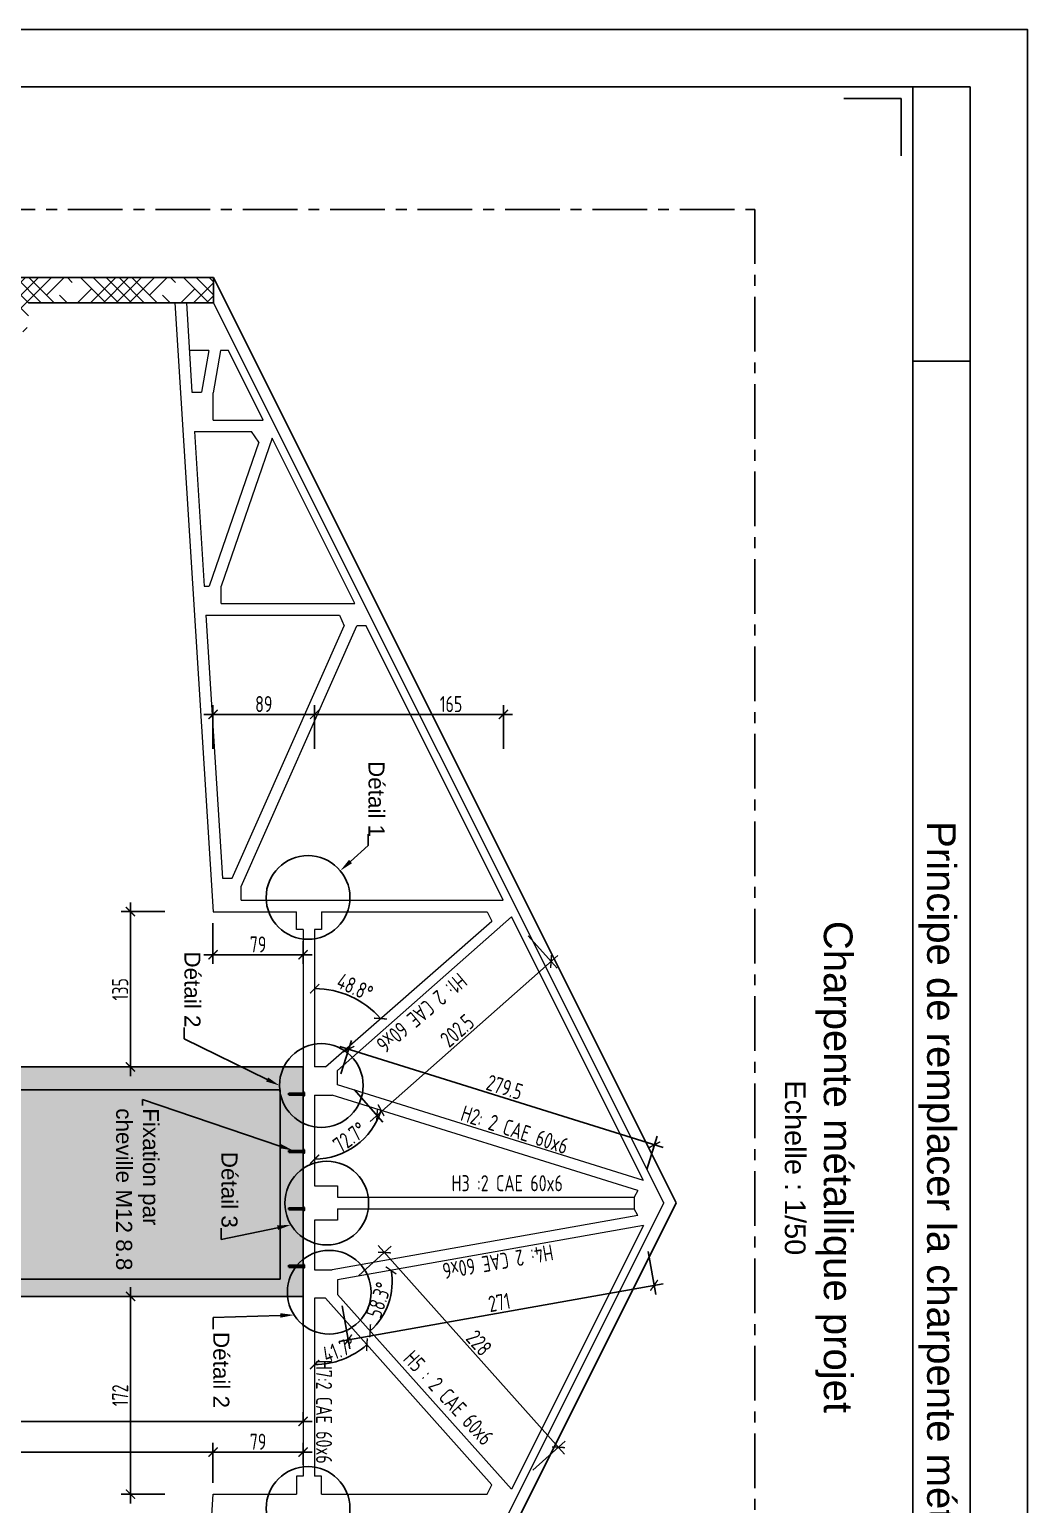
# Model space of a CAD drawing. Header units: millimetres. Extents: x -14819 to 43195, y -10328 to 20814.
# Drawn here: x 18174 to 19044, y 9725 to 11010 of the extents above; entities that cross this region are included whole.
import ezdxf
from ezdxf import colors
from ezdxf.entities.mleader import LeaderData, LeaderLine
from ezdxf.enums import TextEntityAlignment as Align
from ezdxf.math import Vec2, Vec3

# ---------------------------------------------------------------- set-up
doc = ezdxf.new("R2010")
doc.units = ezdxf.units.MM
doc.header["$PDMODE"] = 3
doc.linetypes.add('AXES', pattern=[50.8, 31.75, -6.35, 6.35, -6.35])
doc.linetypes.add('CONTINU', pattern=[0])
doc.layers.add('-SOCNA- 0', color=255, linetype='Continuous')
doc.layers.add('-SOCNA- Text', color=255, linetype='Continuous')
for name, color, linetype, lineweight in [('-SOCNA- Fer- Coffrage', 173, 'Continuous', 25), ('bolt', 6, 'Continuous', 30), ('Mur_coupe', 7, 'Continuous', 25)]:
    doc.layers.add(name, color=color, linetype=linetype, lineweight=lineweight)
doc.layers.add('-SOCNA- Visible', color=66, linetype='Continuous', plot=False)
doc.layers.add('_Charpente métallique', color=7, linetype='Continuous', lineweight=0, true_color=0x539df9)
doc.styles.add('-ST-Arial', font='arial.ttf')
doc.styles.add('-ST-Isocp', font='isocp.shx', dxfattribs={"width": 0.8})
doc.styles.add('SOCNA- Arial', font='arial.ttf')
doc.dimstyles.new('-ST-50s', dxfattribs={"dimtxt": 14, "dimasz": 8, "dimexe": 8, "dimexo": 10, "dimgap": 2, "dimtad": 1, "dimdec": 1, "dimrnd": 0.5, "dimdsep": 46, "dimtxsty": '-ST-Isocp', "dimblk": 'ARCHTICK', "dimcen": 3, "dimdle": 8, "dimclrd": 30, "dimclre": 30, "dimclrt": 6, "dimadec": 1, "dimazin": 0, "dimtfac": 1, "dimtdec": 1, "dimtofl": 0, "dimtmove": 0, "dimatfit": 3, "dimfxl": 30, "dimfxlon": 1, "dimtolj": 1, "dimtzin": 0, "dimlwd": -1, "dimlwe": -1, "dimarcsym": 0})

# ---------------------------------------------------------------- blocks, each defined once
blk = doc.blocks.new('_ArchTick')
at = {"color": 0, "linetype": 'ByBlock', "const_width": 0.15}
blk.add_lwpolyline([(-0.5, -0.5), (0.5, 0.5)], dxfattribs=at)
blk = doc.blocks.new('*D568')
at = {"layer": '-SOCNA- Fer- Coffrage', "color": 30, "ltscale": 1.5, "transparency": 16777216}
for p, q in [((17850.2, 9800.6), (17850.2, 9762.6)), ((18341.7, 9770.6), (17842.2, 9770.6)), ((18333.7, 9743.9), (18333.7, 9778.6))]:
    blk.add_line(p, q, dxfattribs=at)
at = {"layer": 'Defpoints', "color": 0, "ltscale": 1.5, "transparency": 16777216}
for p in [(17850.2, 9827.3), (17850.2, 9770.6), (18333.7, 9733.9)]:
    blk.add_point(p, dxfattribs=at)
at = {"layer": '-SOCNA- Fer- Coffrage', "color": 30, "ltscale": 1.5, "transparency": 16777216, "xscale": 8, "yscale": 8, "zscale": 8, "rotation": 180}
blk.add_blockref('_ArchTick', (17850.2, 9770.6), dxfattribs=at)
at = {"layer": '-SOCNA- Fer- Coffrage', "color": 30, "ltscale": 1.5, "transparency": 16777216, "xscale": 8, "yscale": 8, "zscale": 8}
blk.add_blockref('_ArchTick', (18333.7, 9770.6), dxfattribs=at)
at = {"layer": '-SOCNA- Fer- Coffrage', "color": 6, "ltscale": 1.5, "transparency": 16777216, "insert": (18155.5, 9779.6), "char_height": 14, "attachment_point": 5, "style": '-ST-Isocp'}
blk.add_mtext('\\A1;484', dxfattribs=at)
blk = doc.blocks.new('*D569')
at = {"layer": '-SOCNA- Fer- Coffrage', "color": 30, "ltscale": 1.5, "transparency": 16777216}
for p, q in [((18477.7, 9950.5), (18640.1, 9768.9)), ((18460.7, 9924.5), (18489, 9949.9)), ((18612.4, 9754.8), (18640.8, 9780.2))]:
    blk.add_line(p, q, dxfattribs=at)
at = {"layer": 'Defpoints', "color": 0, "ltscale": 1.5, "transparency": 16777216}
for p in [(18442.3, 9908), (18634.8, 9774.8), (18594, 9738.3)]:
    blk.add_point(p, dxfattribs=at)
at = {"layer": '-SOCNA- Fer- Coffrage', "color": 30, "ltscale": 1.5, "transparency": 16777216, "xscale": 8, "yscale": 8, "zscale": 8}
for p, rotation in [((18483.1, 9944.5), 131.803800525838), ((18634.8, 9774.8), 311.803800525838)]:
    blk.add_blockref('_ArchTick', p, dxfattribs=dict(at, rotation=rotation))
at = {"layer": '-SOCNA- Fer- Coffrage', "color": 6, "ltscale": 1.5, "transparency": 16777216, "insert": (18565.6, 9865.7), "char_height": 14, "attachment_point": 5, "rotation": 311.8038, "style": '-ST-Isocp'}
blk.add_mtext('\\A1;228', dxfattribs=at)
blk = doc.blocks.new('*D570')
at = {"layer": '-SOCNA- Fer- Coffrage', "color": 30, "ltscale": 1.5, "transparency": 16777216}
for p, q in [((18608.5, 10220.6), (18633.7, 10192.2)), ((18470.7, 10058.8), (18634.4, 10203.5)), ((18456.8, 10086.5), (18481.9, 10058.1))]:
    blk.add_line(p, q, dxfattribs=at)
at = {"layer": 'Defpoints', "color": 0, "ltscale": 1.5, "transparency": 16777216}
for p in [(18594, 10237.1), (18628.4, 10198.2), (18442.3, 10103)]:
    blk.add_point(p, dxfattribs=at)
at = {"layer": '-SOCNA- Fer- Coffrage', "color": 30, "ltscale": 1.5, "transparency": 16777216, "xscale": 8, "yscale": 8, "zscale": 8}
for p, rotation in [((18628.4, 10198.2), 41.46449700668769), ((18476.7, 10064.1), 221.4644970066877)]:
    blk.add_blockref('_ArchTick', p, dxfattribs=dict(at, rotation=rotation))
at = {"layer": '-SOCNA- Fer- Coffrage', "color": 6, "ltscale": 1.5, "transparency": 16777216, "insert": (18546.6, 10137.9), "char_height": 14, "attachment_point": 5, "rotation": 41.4645, "style": '-ST-Isocp'}
blk.add_mtext('\\A1;202.5', dxfattribs=at)
blk = doc.blocks.new('*D571')
at = {"layer": '-SOCNA- Fer- Coffrage', "color": 30, "ltscale": 1.5, "transparency": 16777216}
for p, q in [((18712.9, 9945.4), (18719.6, 9908)), ((18443.7, 9867), (18726.1, 9917.3)), ((18446.3, 9898), (18452.9, 9860.5))]:
    blk.add_line(p, q, dxfattribs=at)
at = {"layer": 'Defpoints', "color": 0, "ltscale": 1.5, "transparency": 16777216}
for p in [(18708.9, 9968), (18442.3, 9920.6), (18718.2, 9915.9)]:
    blk.add_point(p, dxfattribs=at)
at = {"layer": '-SOCNA- Fer- Coffrage', "color": 30, "ltscale": 1.5, "transparency": 16777216, "xscale": 8, "yscale": 8, "zscale": 8}
for p, rotation in [((18718.2, 9915.9), 10.0892284776999), ((18451.5, 9868.4), 190.0892284776999)]:
    blk.add_blockref('_ArchTick', p, dxfattribs=dict(at, rotation=rotation))
at = {"layer": '-SOCNA- Fer- Coffrage', "color": 6, "ltscale": 1.5, "transparency": 16777216, "insert": (18583.3, 9901), "char_height": 14, "attachment_point": 5, "rotation": 10.0892, "style": '-ST-Isocp'}
blk.add_mtext('\\A1;271', dxfattribs=at)
blk = doc.blocks.new('*D572')
at = {"layer": '-SOCNA- Fer- Coffrage', "color": 30, "ltscale": 1.5, "transparency": 16777216}
for p, q in [((18726.2, 10036), (18444.3, 10124)), ((18445.2, 10100.2), (18454.3, 10129.3)), ((18711.9, 10016.9), (18721, 10046))]:
    blk.add_line(p, q, dxfattribs=at)
at = {"layer": 'Defpoints', "color": 0, "ltscale": 1.5, "transparency": 16777216}
for p in [(18451.9, 10121.7), (18442.3, 10090.6), (18708.9, 10007.4)]:
    blk.add_point(p, dxfattribs=at)
at = {"layer": '-SOCNA- Fer- Coffrage', "color": 30, "ltscale": 1.5, "transparency": 16777216, "xscale": 8, "yscale": 8, "zscale": 8}
for p, rotation in [((18451.9, 10121.7), 162.6605820921453), ((18718.6, 10038.4), 342.6605820921453)]:
    blk.add_blockref('_ArchTick', p, dxfattribs=dict(at, rotation=rotation))
at = {"layer": '-SOCNA- Fer- Coffrage', "color": 6, "ltscale": 1.5, "transparency": 16777216, "insert": (18587.9, 10088.6), "char_height": 14, "attachment_point": 5, "rotation": 342.6606, "style": '-ST-Isocp'}
blk.add_mtext('\\A1;279.5', dxfattribs=at)
blk = doc.blocks.new('*D573')
at = {"layer": '-SOCNA- Fer- Coffrage', "color": 30, "ltscale": 1.5, "transparency": 16777216}
for p, q in [((18422.3, 9668.2), (18422.3, 9630.2)), ((18700.9, 9668.2), (18700.9, 9630.2)), ((18708.9, 9638.2), (18414.3, 9638.2))]:
    blk.add_line(p, q, dxfattribs=at)
at = {"layer": 'Defpoints', "color": 0, "ltscale": 1.5, "transparency": 16777216}
for p in [(18700.9, 9982.7), (18422.3, 9972.7), (18422.3, 9638.2)]:
    blk.add_point(p, dxfattribs=at)
at = {"layer": '-SOCNA- Fer- Coffrage', "color": 30, "ltscale": 1.5, "transparency": 16777216, "xscale": 8, "yscale": 8, "zscale": 8, "rotation": 180}
blk.add_blockref('_ArchTick', (18422.3, 9638.2), dxfattribs=at)
at = {"layer": '-SOCNA- Fer- Coffrage', "color": 30, "ltscale": 1.5, "transparency": 16777216, "xscale": 8, "yscale": 8, "zscale": 8}
blk.add_blockref('_ArchTick', (18700.9, 9638.2), dxfattribs=at)
at = {"layer": '-SOCNA- Fer- Coffrage', "color": 6, "ltscale": 1.5, "transparency": 16777216, "insert": (18607.7, 9647.2), "char_height": 14, "attachment_point": 5, "style": '-ST-Isocp'}
blk.add_mtext('\\A1;279', dxfattribs=at)
blk = doc.blocks.new('*D574')
at = {"layer": '-SOCNA- Fer- Coffrage', "color": 30, "ltscale": 1.5, "transparency": 16777216}
for p, q in [((18594.8, 10413.5), (18414.3, 10413.5)), ((18422.3, 10383.5), (18422.3, 10421.5)), ((18586.8, 10383.5), (18586.8, 10421.5))]:
    blk.add_line(p, q, dxfattribs=at)
at = {"layer": 'Defpoints', "color": 0, "ltscale": 1.5, "transparency": 16777216}
for p in [(18422.3, 10413.5), (18586.8, 10251.6), (18422.3, 10226)]:
    blk.add_point(p, dxfattribs=at)
at = {"layer": '-SOCNA- Fer- Coffrage', "color": 30, "ltscale": 1.5, "transparency": 16777216, "xscale": 8, "yscale": 8, "zscale": 8, "rotation": 180}
blk.add_blockref('_ArchTick', (18422.3, 10413.5), dxfattribs=at)
at = {"layer": '-SOCNA- Fer- Coffrage', "color": 30, "ltscale": 1.5, "transparency": 16777216, "xscale": 8, "yscale": 8, "zscale": 8}
blk.add_blockref('_ArchTick', (18586.8, 10413.5), dxfattribs=at)
at = {"layer": '-SOCNA- Fer- Coffrage', "color": 6, "ltscale": 1.5, "transparency": 16777216, "insert": (18541.2, 10422.5), "char_height": 14, "attachment_point": 5, "style": '-ST-Isocp'}
blk.add_mtext('\\A1;165', dxfattribs=at)
blk = doc.blocks.new('*D575')
at = {"layer": '-SOCNA- Fer- Coffrage', "color": 30, "ltscale": 1.5, "transparency": 16777216}
for p, q in [((18430.3, 10413.5), (18325.7, 10413.5)), ((18333.7, 10383.5), (18333.7, 10421.5)), ((18422.3, 10383.5), (18422.3, 10421.5))]:
    blk.add_line(p, q, dxfattribs=at)
at = {"layer": 'Defpoints', "color": 0, "ltscale": 1.5, "transparency": 16777216}
for p in [(18333.7, 10413.5), (18333.7, 10241.6), (18422.3, 10226)]:
    blk.add_point(p, dxfattribs=at)
at = {"layer": '-SOCNA- Fer- Coffrage', "color": 30, "ltscale": 1.5, "transparency": 16777216, "xscale": 8, "yscale": 8, "zscale": 8, "rotation": 180}
blk.add_blockref('_ArchTick', (18333.7, 10413.5), dxfattribs=at)
at = {"layer": '-SOCNA- Fer- Coffrage', "color": 30, "ltscale": 1.5, "transparency": 16777216, "xscale": 8, "yscale": 8, "zscale": 8}
blk.add_blockref('_ArchTick', (18422.3, 10413.5), dxfattribs=at)
at = {"layer": '-SOCNA- Fer- Coffrage', "color": 6, "ltscale": 1.5, "transparency": 16777216, "insert": (18378, 10422.5), "char_height": 14, "attachment_point": 5, "style": '-ST-Isocp'}
blk.add_mtext('\\A1;89', dxfattribs=at)
blk = doc.blocks.new('*U557')
at = {"layer": '-SOCNA- 0', "color": 7}
for p, q in [((289.2, 1385), (289.2, 1435)), ((50, 1385), (2050, 1385))]:
    blk.add_line(p, q, dxfattribs=at)
blk.add_lwpolyline([(50, 50), (2050, 50), (2050, 1435), (50, 1435)], close=True, dxfattribs=at)
at = {"layer": '-SOCNA- Visible', "color": 7}
for q in [(110, 1375), (60, 1325)]:
    blk.add_line((60, 1375), q, dxfattribs=at)
at = {"layer": '-SOCNA- Visible'}
blk.add_lwpolyline([(0, 0), (2100, 0), (2100, 1485), (0, 1485)], close=True, dxfattribs=at)
at = {"layer": '-SOCNA- Text', "color": 7, "style": 'SOCNA- Arial'}
for tag, p in [('TITRE', (1050, 1410)), ('INDICE', (2024.9, 1410))]:
    blk.add_attdef(tag, text='', height=25, dxfattribs=at).set_placement(p, align=Align.MIDDLE_CENTER)
for tag, p in [("NOM_D'AFFAIRE", (160, 70)), ('PLAN', (1824.8, 70))]:
    blk.add_attdef(tag, text='', height=15, dxfattribs=at).set_placement(p, align=Align.MIDDLE_LEFT)
blk = doc.blocks.new('A$C780F79BF')
at = {"layer": 'bolt', "color": 84}
for p, q in [((-12.1, -12.5), (-12.1, 0)), ((-12.1, 0), (-10.5, 0)), ((-11.3, 1.2), (-11.3, 0.3)), ((-10.5, -12.5), (-10.5, 0)), ((-10.5, -12.5), (-12.1, -12.5))]:
    blk.add_line(p, q, dxfattribs=at)
blk.add_lwpolyline([(-9.7, 0), (-9.7, 0.3), (-11.3, 0.3), (-12.9, 0.3), (-12.9, 0), (-11.3, 0)], close=True, dxfattribs=at)
blk.add_lwpolyline([(-12.5, 1.2), (-12.5, 0.3), (-10.1, 0.3), (-10.1, 1.2), (-10.3, 1.3), (-11.9, 1.3)], dxfattribs=at)
for centre in [(-11.9, -0.5), (-10.7, -0.5)]:
    blk.add_arc(centre, 1.73, 69.7438, 110.2562, dxfattribs=at)
blk = doc.blocks.new('*D576')
at = {"layer": '-SOCNA- Fer- Coffrage', "color": 30, "ltscale": 1.5, "transparency": 16777216}
for p, q in [((18261.8, 10249.6), (18261.8, 10098.2)), ((18291.8, 10241.6), (18253.8, 10241.6)), ((18291.8, 10106.2), (18253.8, 10106.2))]:
    blk.add_line(p, q, dxfattribs=at)
at = {"layer": 'Defpoints', "color": 0, "ltscale": 1.5, "transparency": 16777216}
for p in [(18370.1, 10241.6), (18261.8, 10106.2), (18370.1, 10106.2)]:
    blk.add_point(p, dxfattribs=at)
at = {"layer": '-SOCNA- Fer- Coffrage', "color": 30, "ltscale": 1.5, "transparency": 16777216, "xscale": 8, "yscale": 8, "zscale": 8}
for p, rotation in [((18261.8, 10241.6), 90), ((18261.8, 10106.2), 270)]:
    blk.add_blockref('_ArchTick', p, dxfattribs=dict(at, rotation=rotation))
at = {"layer": '-SOCNA- Fer- Coffrage', "color": 6, "ltscale": 1.5, "transparency": 16777216, "insert": (18252.8, 10173.9), "char_height": 14, "attachment_point": 5, "rotation": 90, "style": '-ST-Isocp'}
blk.add_mtext('\\A1;135', dxfattribs=at)
blk = doc.blocks.new('*D577')
at = {"layer": '-SOCNA- Fer- Coffrage', "color": 30, "ltscale": 1.5, "transparency": 16777216}
for p, q in [((18261.8, 9914.2), (18261.8, 9725.9)), ((18291.8, 9906.2), (18253.8, 9906.2)), ((18291.8, 9733.9), (18253.8, 9733.9))]:
    blk.add_line(p, q, dxfattribs=at)
at = {"layer": 'Defpoints', "color": 0, "ltscale": 1.5, "transparency": 16777216}
for p in [(18406.2, 9906.2), (18261.8, 9733.9), (18406.2, 9733.9)]:
    blk.add_point(p, dxfattribs=at)
at = {"layer": '-SOCNA- Fer- Coffrage', "color": 30, "ltscale": 1.5, "transparency": 16777216, "xscale": 8, "yscale": 8, "zscale": 8}
for p, rotation in [((18261.8, 9906.2), 90), ((18261.8, 9733.9), 270)]:
    blk.add_blockref('_ArchTick', p, dxfattribs=dict(at, rotation=rotation))
at = {"layer": '-SOCNA- Fer- Coffrage', "color": 6, "ltscale": 1.5, "transparency": 16777216, "insert": (18252.8, 9820), "char_height": 14, "attachment_point": 5, "rotation": 90, "style": '-ST-Isocp'}
blk.add_mtext('\\A1;172', dxfattribs=at)
blk = doc.blocks.new('*D558')
at = {"layer": '-SOCNA- Fer- Coffrage', "color": 30, "ltscale": 1.5, "transparency": 16777216}
for p, q in [((18333.7, 10231.6), (18333.7, 10196)), ((18412.3, 10216), (18412.3, 10196)), ((18420.3, 10204), (18325.7, 10204))]:
    blk.add_line(p, q, dxfattribs=at)
at = {"layer": 'Defpoints', "color": 0, "ltscale": 1.5, "transparency": 16777216}
for p in [(18333.7, 10241.6), (18412.3, 10226), (18333.7, 10204)]:
    blk.add_point(p, dxfattribs=at)
at = {"layer": '-SOCNA- Fer- Coffrage', "color": 30, "ltscale": 1.5, "transparency": 16777216, "xscale": 8, "yscale": 8, "zscale": 8, "rotation": 180}
blk.add_blockref('_ArchTick', (18333.7, 10204), dxfattribs=at)
at = {"layer": '-SOCNA- Fer- Coffrage', "color": 30, "ltscale": 1.5, "transparency": 16777216, "xscale": 8, "yscale": 8, "zscale": 8}
blk.add_blockref('_ArchTick', (18412.3, 10204), dxfattribs=at)
at = {"layer": '-SOCNA- Fer- Coffrage', "color": 6, "ltscale": 1.5, "transparency": 16777216, "insert": (18373, 10213), "char_height": 14, "attachment_point": 5, "style": '-ST-Isocp'}
blk.add_mtext('\\A1;79', dxfattribs=at)
blk = doc.blocks.new('*D559')
at = {"layer": '-SOCNA- Fer- Coffrage', "color": 30, "ltscale": 1.5, "transparency": 16777216}
for p, q in [((18420.3, 9770.6), (18325.7, 9770.6)), ((18333.7, 9743.9), (18333.7, 9778.6)), ((18412.3, 9759.5), (18412.3, 9778.6))]:
    blk.add_line(p, q, dxfattribs=at)
at = {"layer": 'Defpoints', "color": 0, "ltscale": 1.5, "transparency": 16777216}
for p in [(18333.7, 9770.6), (18412.3, 9749.5), (18333.7, 9733.9)]:
    blk.add_point(p, dxfattribs=at)
at = {"layer": '-SOCNA- Fer- Coffrage', "color": 30, "ltscale": 1.5, "transparency": 16777216, "xscale": 8, "yscale": 8, "zscale": 8, "rotation": 180}
blk.add_blockref('_ArchTick', (18333.7, 9770.6), dxfattribs=at)
at = {"layer": '-SOCNA- Fer- Coffrage', "color": 30, "ltscale": 1.5, "transparency": 16777216, "xscale": 8, "yscale": 8, "zscale": 8}
blk.add_blockref('_ArchTick', (18412.3, 9770.6), dxfattribs=at)
at = {"layer": '-SOCNA- Fer- Coffrage', "color": 6, "ltscale": 1.5, "transparency": 16777216, "insert": (18373, 9779.6), "char_height": 14, "attachment_point": 5, "style": '-ST-Isocp'}
blk.add_mtext('\\A1;79', dxfattribs=at)
blk = doc.blocks.new('*D560')
at = {"layer": '-SOCNA- Fer- Coffrage', "color": 30, "ltscale": 1.5, "transparency": 16777216}
for p, q in [((18420.3, 9797.3), (17842.2, 9797.3)), ((17850.2, 9797.3), (17850.2, 9805.3)), ((18412.3, 9797.3), (18412.3, 9805.3))]:
    blk.add_line(p, q, dxfattribs=at)
at = {"layer": 'Defpoints', "color": 0, "ltscale": 1.5, "transparency": 16777216}
for p in [(17850.2, 9797.3), (17850.2, 9788.1), (18412.3, 9788.1)]:
    blk.add_point(p, dxfattribs=at)
at = {"layer": '-SOCNA- Fer- Coffrage', "color": 30, "ltscale": 1.5, "transparency": 16777216, "xscale": 8, "yscale": 8, "zscale": 8, "rotation": 180}
blk.add_blockref('_ArchTick', (17850.2, 9797.3), dxfattribs=at)
at = {"layer": '-SOCNA- Fer- Coffrage', "color": 30, "ltscale": 1.5, "transparency": 16777216, "xscale": 8, "yscale": 8, "zscale": 8}
blk.add_blockref('_ArchTick', (18412.3, 9797.3), dxfattribs=at)
at = {"layer": '-SOCNA- Fer- Coffrage', "color": 6, "ltscale": 1.5, "transparency": 16777216, "insert": (18107, 9806.3), "char_height": 14, "attachment_point": 5, "style": '-ST-Isocp'}
blk.add_mtext('\\A1;562', dxfattribs=at)
blk = doc.blocks.new('*D561')
at = {"layer": '-SOCNA- Fer- Coffrage', "color": 30, "ltscale": 1.5, "transparency": 16777216}
blk.add_arc((18422.3, 9915.3), 68.5, 270, 311.7491, dxfattribs=at)
at = {"layer": 'Defpoints', "color": 0, "ltscale": 1.5, "transparency": 16777216}
for p in [(18422.3, 9904.7), (18431.7, 9904.7), (18438.7, 9848.8), (18422.3, 9749.5), (18576.8, 9742.1)]:
    blk.add_point(p, dxfattribs=at)
at = {"layer": '-SOCNA- Fer- Coffrage', "color": 30, "ltscale": 1.5, "transparency": 16777216, "xscale": 8, "yscale": 8, "zscale": 8}
for p, rotation in [((18467.9, 9864.2), 41.74913064288456), ((18422.3, 9846.8), 179.9999999999997)]:
    blk.add_blockref('_ArchTick', p, dxfattribs=dict(at, rotation=rotation))
at = {"layer": '-SOCNA- Fer- Coffrage', "color": 6, "ltscale": 1.5, "transparency": 16777216, "insert": (18443.4, 9859.7), "char_height": 14, "attachment_point": 5, "rotation": 20.8746, "style": '-ST-Isocp'}
blk.add_mtext('\\A1;41.7°', dxfattribs=at)
blk = doc.blocks.new('*D562')
at = {"layer": '-SOCNA- Fer- Coffrage', "color": 30, "ltscale": 1.5, "transparency": 16777216}
blk.add_arc((18422.3, 10098.1), 76.4, 41.188, 90, dxfattribs=at)
at = {"layer": 'Defpoints', "color": 0, "ltscale": 1.5, "transparency": 16777216}
for p in [(18576.8, 10233.3), (18422.3, 10226), (18463.3, 10162.5), (18422.3, 10106.3), (18431.7, 10106.3)]:
    blk.add_point(p, dxfattribs=at)
at = {"layer": '-SOCNA- Fer- Coffrage', "color": 30, "ltscale": 1.5, "transparency": 16777216, "xscale": 8, "yscale": 8, "zscale": 8}
for p, rotation in [((18422.3, 10174.4), 179.9999999999995), ((18479.7, 10148.4), 311.1879830629715)]:
    blk.add_blockref('_ArchTick', p, dxfattribs=dict(at, rotation=rotation))
at = {"layer": '-SOCNA- Fer- Coffrage', "color": 6, "ltscale": 1.5, "transparency": 16777216, "insert": (18457.5, 10175.8), "char_height": 14, "attachment_point": 5, "rotation": 335.594, "style": '-ST-Isocp'}
blk.add_mtext('\\A1;48.8°', dxfattribs=at)
blk = doc.blocks.new('*D563')
at = {"layer": '-SOCNA- Fer- Coffrage', "color": 30, "ltscale": 1.5, "transparency": 16777216}
blk.add_arc((18422.3, 10086.6), 60.7, 270, 342.6707, dxfattribs=at)
at = {"layer": 'Defpoints', "color": 0, "ltscale": 1.5, "transparency": 16777216}
for p in [(18422.3, 10081.8), (18437.6, 10081.8), (18447.2, 10031.2), (18422.3, 10002.7), (18704.1, 9998.6)]:
    blk.add_point(p, dxfattribs=at)
at = {"layer": '-SOCNA- Fer- Coffrage', "color": 30, "ltscale": 1.5, "transparency": 16777216, "xscale": 8, "yscale": 8, "zscale": 8}
for p, rotation in [((18480.2, 10068.5), 72.67065565498052), ((18422.3, 10025.8), 180.0000000000008)]:
    blk.add_blockref('_ArchTick', p, dxfattribs=dict(at, rotation=rotation))
at = {"layer": '-SOCNA- Fer- Coffrage', "color": 6, "ltscale": 1.5, "transparency": 16777216, "insert": (18452.9, 10044.9), "char_height": 14, "attachment_point": 5, "rotation": 36.3353, "style": '-ST-Isocp'}
blk.add_mtext('\\A1;72.7°', dxfattribs=at)
blk = doc.blocks.new('*D564')
at = {"layer": '-SOCNA- Fer- Coffrage', "color": 30, "ltscale": 1.5, "transparency": 16777216}
blk.add_arc((18432.6, 9918.9), 57.3, 311.8038, 10.0892, dxfattribs=at)
at = {"layer": 'Defpoints', "color": 0, "ltscale": 1.5, "transparency": 16777216}
for p in [(18708.9, 9968), (18442.3, 9920.6), (18442.3, 9908), (18482.8, 9891.3), (18594, 9738.3)]:
    blk.add_point(p, dxfattribs=at)
at = {"layer": '-SOCNA- Fer- Coffrage', "color": 30, "ltscale": 1.5, "transparency": 16777216, "xscale": 8, "yscale": 8, "zscale": 8}
for p, rotation in [((18488.9, 9928.9), 100.0892284777001), ((18470.7, 9876.2), 221.8038005258383)]:
    blk.add_blockref('_ArchTick', p, dxfattribs=dict(at, rotation=rotation))
at = {"layer": '-SOCNA- Fer- Coffrage', "color": 6, "ltscale": 1.5, "transparency": 16777216, "insert": (18478.2, 9903.1), "char_height": 14, "attachment_point": 5, "rotation": 70.9465, "style": '-ST-Isocp'}
blk.add_mtext('\\A1;58.3°', dxfattribs=at)

msp = doc.modelspace()

# ---------------------------------------------------------------- hatches: boundary and pattern name
at = {"layer": '-SOCNA- Fer- Coffrage', "ltscale": 1.5}
h = msp.add_hatch(dxfattribs=at)
h.set_pattern_fill('HOUND', color=8, scale=5, angle=-45)
h.set_pattern_definition([(315, (24839.6304, 47367.7406), (28.0633004, -16.8379802), [127, -63.5]), (45, (24839.6304, 47367.7406), (-28.0633004, -16.8379802), [127, -63.5])])
h.paths.add_polyline_path([(17750.08, 10794.24), (17750.08, 10760.24), (17829.19, 10760.24), (17829.19, 10555.24), (17850.19, 10555.24), (17850.19, 10760.24), (18155.14, 10760.24), (18162.82, 10746.83), (18172.82, 10746.83), (18172.82, 10772.24), (18334.14, 10772.24), (18334.14, 10794.24)])
h.paths.add_polyline_path([(17829.19, 10106.21), (17850.19, 10106.21), (17850.19, 10363.24), (17829.19, 10363.24)])
h.paths.add_polyline_path([(17850.19, 9906.21), (17829.19, 9906.21), (17829.19, 9215.18), (17750.08, 9215.18), (17750.08, 9181.18), (18334.14, 9181.18), (18334.14, 9203.18), (18172.82, 9203.18), (18172.82, 9228.59), (18162.82, 9228.59), (18155.14, 9215.18), (17850.19, 9215.18)])
h = msp.add_hatch(dxfattribs=at)
h.set_pattern_fill('AR-SAND', color=54, scale=0.3, angle=-45)
h.set_pattern_definition([(352.5, (15974.83, 61403.678), (10.0426047, 10.7214405), [0, -11.5824, 0, -12.954, 0, -12.3825]), (322.5, (15974.83, 61403.678), (24.7419855, 5.670328), [0, -6.2484, 0, -10.4394, 0, -4.0005]), (282.5, (15968.203, 61410.306), (16.8099694, -16.7489948), [0, -3.81, 0, -13.716, 0, -17.907]), (272.5, (15968.203, 61410.306), (20.9265234, -11.468433), [0, -1.905, 0, -8.9916, 0, -10.287])])
h.paths.add_polyline_path([(18034.82, 10048.21), (18080.35, 10048.21), (18080.35, 9953.53), (18034.82, 9953.53)], flags=16)
h.paths.add_polyline_path([(18412.25, 9906.21), (18412.25, 10106.21), (17749.08, 10106.21), (17749.08, 9906.21)])

# ---------------------------------------------------------------- linework, layer by layer
at = {"layer": '-SOCNA- Fer- Coffrage', "color": 173, "ltscale": 1.5}
for p, q in [((18412.25, 10106.21), (17749.08, 10106.21)), ((18412.25, 10106.21), (18412.25, 9880.21)), ((18392.25, 10086.21), (17749.08, 10086.21)), ((18392.25, 10086.21), (18392.25, 9921.21)), ((18392.25, 9921.21), (17749.08, 9921.21)), ((18412.25, 9906.21), (17749.08, 9906.21))]:
    msp.add_line(p, q, dxfattribs=at)
at = {"layer": '-SOCNA- Fer- Coffrage', "color": 2, "linetype": 'AXES', "ltscale": 1.5}
msp.add_lwpolyline([(18806.15, 10853.67), (18806.15, 9136.36), (17750.08, 9136.36), (17750.08, 10853.67)], close=True, dxfattribs=at)
at = {"layer": '-SOCNA- Fer- Coffrage', "color": 1, "ltscale": 1.5}
for centre in [(18416.54, 10253.97), (18428.15, 10090.04), (18432.89, 9987.61), (18435.02, 9909.88), (18416.54, 9721.45)]:
    msp.add_circle(centre, 36.5, dxfattribs=at)
at = {"layer": '_Charpente métallique', "color": 244}
for p, q in [((18442.25, 10103), (18594, 10237.09)), ((18412.25, 10225.96), (18412.25, 9749.46)), ((18422.25, 10225.96), (18422.25, 10106.35)), ((18422.25, 10081.76), (18422.25, 10002.71)), ((18704.08, 9998.62), (18437.65, 10081.76)), ((18708.89, 10007.39), (18442.25, 10090.64)), ((18422.25, 10002.71), (18442.25, 10002.71)), ((18442.25, 10002.71), (18442.25, 9992.71)), ((18704.08, 9998.62), (18700.94, 9992.71)), ((18700.94, 9992.71), (18700.94, 9982.71)), ((18704.08, 9976.8), (18437.65, 9929.47)), ((18442.25, 9982.71), (18442.25, 9972.71)), ((18422.25, 9972.71), (18422.25, 9929.47)), ((18442.25, 9972.71), (18422.25, 9972.71)), ((18708.89, 9968.03), (18442.25, 9920.59)), ((18422.25, 9904.68), (18422.25, 9749.46)), ((18442.25, 9908.03), (18594, 9738.33))]:
    msp.add_line(p, q, dxfattribs=at)
at = {"layer": '_Charpente métallique', "flags": 128}
for points in [[(18300.47, 10772.24), (18333.73, 10241.55), (18406.38, 10241.55)], [(18310.49, 10772.24), (18315.37, 10694.35)], [(18726.56, 9987.71), (18334.14, 10772.24)], [(18330.18, 10730.51), (18313.11, 10730.51)], [(18330.21, 10730.67), (18323.72, 10694.35)], [(18340.34, 10730.51), (18333.76, 10693.66)], [(18347.19, 10730.51), (18340.34, 10730.51)], [(18377.44, 10670.03), (18347.19, 10730.51)], [(18315.37, 10694.35), (18323.72, 10694.35)], [(18333.76, 10670.03), (18333.76, 10693.66)], [(18333.76, 10670.03), (18377.44, 10670.03)], [(18317.52, 10660.03), (18367.33, 10660.03)], [(18317.52, 10660.03), (18325.97, 10525.32)], [(18373.7, 10650.82), (18367.33, 10660.03)], [(18373.7, 10650.82), (18330.29, 10525.32)], [(18385.41, 10654.1), (18340.87, 10525.32)], [(18457.45, 10510.07), (18385.41, 10654.1)], [(18325.97, 10525.32), (18330.29, 10525.32)], [(18340.87, 10510.07), (18340.87, 10525.32)], [(18340.87, 10510.07), (18457.45, 10510.07)], [(18327.55, 10500.07), (18444.07, 10500.07)], [(18327.55, 10500.07), (18341.92, 10270.64)], [(18350.5, 10270.64), (18448.03, 10490.78)], [(18358.29, 10263.55), (18458.97, 10490.78)], [(18444.07, 10500.07), (18448.03, 10490.78)], [(18467.1, 10490.78), (18458.97, 10490.78)], [(18586.76, 10251.55), (18467.1, 10490.78)], [(18341.92, 10270.64), (18350.5, 10270.64)], [(18358.29, 10251.51), (18358.29, 10263.55)], [(18358.29, 10251.55), (18586.76, 10251.55)], [(18406.38, 10251.55), (18428.21, 10251.55)], [(18428.21, 10241.55), (18572.83, 10241.55)], [(18572.83, 10241.55), (18576.82, 10233.34)], [(18708.89, 10007.39), (18594, 10237.09)], [(18726.56, 9987.71), (18334.14, 9203.18)], [(18708.89, 9968.03), (18594, 9738.33)], [(18300.47, 9203.18), (18333.73, 9733.87), (18406.38, 9733.87)], [(18428.21, 9733.87), (18572.83, 9733.87)], [(18572.83, 9733.87), (18576.82, 9742.08)]]:
    msp.add_lwpolyline(points, dxfattribs=at)
at = {"layer": '_Charpente métallique', "color": 244, "flags": 128}
for points in [[(18412.25, 10225.96), (18406.38, 10225.96), (18406.38, 10241.55)], [(18428.21, 10241.55), (18428.21, 10225.96), (18422.25, 10225.96)], [(18431.7, 10106.35), (18576.82, 10233.34)], [(18431.7, 10106.35), (18422.25, 10106.35)], [(18442.25, 10090.64), (18442.25, 10103)], [(18422.25, 10081.76), (18437.65, 10081.76)], [(18442.25, 9992.71), (18700.94, 9992.71)], [(18442.25, 9982.71), (18700.94, 9982.71)], [(18704.08, 9976.8), (18700.94, 9982.71)], [(18422.25, 9929.47), (18437.65, 9929.47)], [(18442.25, 9920.59), (18442.25, 9908.03)], [(18431.7, 9904.68), (18422.25, 9904.68)], [(18431.7, 9904.68), (18576.82, 9742.08)], [(18412.25, 9749.46), (18406.38, 9749.46), (18406.38, 9733.87)], [(18428.21, 9733.87), (18428.21, 9749.46), (18422.25, 9749.46)]]:
    msp.add_lwpolyline(points, dxfattribs=at)
at = {"layer": 'Mur_coupe', "color": 4, "flags": 128}
for points in [[(17750.08, 10794.24), (18334.14, 10794.24)], [(18334.14, 10772.24), (18334.14, 10794.24)], [(18172.82, 10772.24), (18334.14, 10772.24)]]:
    msp.add_lwpolyline(points, dxfattribs=at)
at = {"layer": 'Mur_coupe', "color": 8, "linetype": 'ByBlock', "ltscale": 10, "flags": 128}
for points in [[(18737.57, 9987.71), (18334.14, 10794.24)], [(18737.57, 9987.71), (18334.14, 9181.18)]]:
    msp.add_lwpolyline(points, dxfattribs=at)

# ---------------------------------------------------------------- block references
at = {"layer": '-SOCNA- 0'}
ref = msp.add_blockref('*U557', (17558.71, 11010.41), dxfattribs=dict(at, rotation=270))
ref.add_attrib('TITRE', 'Principe de remplacer la charpente métallique ', dxfattribs={"layer": '-SOCNA- Text', "color": 7, "height": 25, "rotation": 270, "style": 'SOCNA- Arial'}).set_placement((18968.71, 9960.41), align=Align.MIDDLE_CENTER)
at = {"layer": '-SOCNA- Fer- Coffrage', "color": 173, "ltscale": 1.5, "rotation": 270}
for p in [(18412.25, 10071.37), (18412.25, 10021.37), (18412.25, 9971.37), (18412.25, 9921.37)]:
    msp.add_blockref('A$C780F79BF', p, dxfattribs=at)

# ---------------------------------------------------------------- texts
at = {"layer": '-SOCNA- Fer- Coffrage', "color": 7, "ltscale": 1.5, "attachment_point": 1, "rotation": 270, "style": '-ST-Arial'}
for s, width, insert, char_height in [('Charpente métallique projet', 1394.2953, (18891.17, 10233.57), 25), ('Echelle : 1/50', 302.2425, (18850.22, 10094.53), 18)]:
    msp.add_mtext_dynamic_manual_height_columns(s, width=width, gutter_width=153.03, heights=[0], dxfattribs=dict(at, insert=insert, char_height=char_height))
at = {"layer": '-SOCNA- Fer- Coffrage', "color": 2, "ltscale": 1.5, "char_height": 14, "style": '-ST-Isocp'}
for s, insert, attachment_point, rotation in [('H1: 2 CAE 60x6', (18483.78, 10117.48), 3, 220), ('H2: 2 CAE 60x6', (18552.9, 10073.13), 1, 342), ('H4: 2 CAE 60x6', (18535.26, 9921.13), 3, 190), ('H7:2 CAE 60x6', (18437.52, 9760.46), 3, 270), ('H5 : 2 CAE 60x6', (18508.88, 9860.53), 1, 313)]:
    msp.add_mtext_dynamic_manual_height_columns(s, width=302.2425, gutter_width=153.03, heights=[0], dxfattribs=dict(at, insert=insert, attachment_point=attachment_point, rotation=rotation))
at = {"layer": '-SOCNA- Fer- Coffrage', "color": 2, "ltscale": 1.5, "insert": (18541.69, 10011.89), "char_height": 14, "attachment_point": 1, "style": '-ST-Isocp'}
msp.add_mtext_dynamic_manual_height_columns('H3 :2 CAE 60x6', width=302.2425, gutter_width=153.03, heights=[0], dxfattribs=at)

# ---------------------------------------------------------------- dimensions: what is measured, and where the dimension line sits
at = {"layer": '-SOCNA- Fer- Coffrage', "color": 15, "ltscale": 1.5}
for base, p1, p2, picture, middle in [((18333.73, 10413.54), (18422.25, 10225.96), (18333.73, 10241.55), '*D575', (18377.99, 10422.54)), ((18333.73, 10204.04), (18412.25, 10225.96), (18333.73, 10241.55), '*D558', (18372.99, 10213.04)), ((18333.73, 9770.63), (18412.25, 9749.46), (18333.73, 9733.87), '*D559', (18372.99, 9779.63))]:
    dim = msp.add_linear_dim(base=base, p1=p1, p2=p2, dimstyle='-ST-50s', override={"dimrnd": 1}, dxfattribs=at)
    dim.commit()
    dim.dimension.update_dxf_attribs({"geometry": picture, "text_midpoint": middle})
for base, p1, p2, picture, middle in [((18422.25, 10413.54), (18586.76, 10251.55), (18422.25, 10225.96), '*D574', (18541.24, 10413.54)), ((18422.25, 9638.21), (18700.94, 9982.71), (18422.25, 9972.71), '*D573', (18607.69, 9638.21)), ((17850.19, 9770.63), (18333.73, 9733.87), (17850.19, 9827.35), '*D568', (18155.47, 9770.63))]:
    dim = msp.add_linear_dim(base=base, p1=p1, p2=p2, dimstyle='-ST-50s', override={"dimrnd": 1}, dxfattribs=at)
    dim.commit()
    dim.dimension.update_dxf_attribs({"geometry": picture, "text_midpoint": middle, "dimtype": 160})
for base, p1, p2, picture, middle in [((18261.76, 10106.21), (18370.05, 10241.55), (18370.05, 10106.21), '*D576', (18252.76, 10173.88)), ((18261.76, 9733.87), (18406.22, 9906.21), (18406.22, 9733.87), '*D577', (18252.76, 9820.04))]:
    dim = msp.add_linear_dim(base=base, p1=p1, p2=p2, angle=270, dimstyle='-ST-50s', override={"dimrnd": 1}, dxfattribs=at)
    dim.commit()
    dim.dimension.update_dxf_attribs({"geometry": picture, "text_midpoint": middle})
at = {"layer": '-SOCNA- Fer- Coffrage', "color": 173, "ltscale": 1.5}
for base, line1, line2, picture, middle in [((18463.33, 10162.46), ((18422.25, 10225.96), (18422.25, 10106.35)), ((18431.7, 10106.35), (18576.82, 10233.34)), '*D562', (18457.52, 10175.82)), ((18447.17, 10031.18), ((18422.25, 10081.76), (18422.25, 10002.71)), ((18704.08, 9998.62), (18437.65, 10081.76)), '*D563', (18452.9, 10044.89)), ((18482.75, 9891.31), ((18442.25, 9908.03), (18594, 9738.33)), ((18708.89, 9968.03), (18442.25, 9920.59)), '*D564', (18478.18, 9903.11))]:
    dim = msp.add_angular_dim_2l(base=base, line1=line1, line2=line2, dimstyle='-ST-50s', dxfattribs=at)
    dim.commit()
    dim.dimension.update_dxf_attribs({"geometry": picture, "text_midpoint": middle})
at = {"layer": '-SOCNA- Fer- Coffrage', "color": 15, "ltscale": 1.5}
for p1, p2, distance, picture, middle in [((18442.25, 10103), (18594, 10237.09), -51.95, '*D570', (18546.57, 10137.86)), ((18708.89, 10007.39), (18442.25, 10090.64), -32.5, '*D572', (18587.94, 10088.63)), ((18442.25, 9920.59), (18708.89, 9968.03), -52.99, '*D571', (18583.28, 9901))]:
    dim = msp.add_aligned_dim(p1=p1, p2=p2, distance=distance, dimstyle='-ST-50s', dxfattribs=at)
    dim.commit()
    dim.dimension.update_dxf_attribs({"geometry": picture, "text_midpoint": middle})
dim = msp.add_aligned_dim(p1=(18442.25, 9908.03), p2=(18594, 9738.33), distance=54.74, dimstyle='-ST-50s', override={"dimrnd": 1}, dxfattribs=at)
dim.commit()
dim.dimension.update_dxf_attribs({"geometry": '*D569', "text_midpoint": (18565.64, 9865.67)})
dim = msp.add_angular_dim_2l(base=(18438.72, 9848.79), line1=((18422.25, 9904.68), (18422.25, 9749.46)), line2=((18431.7, 9904.68), (18576.82, 9742.08)), dimstyle='-ST-50s', override={"dimrnd": 1}, dxfattribs=at)
dim.commit()
dim.dimension.update_dxf_attribs({"geometry": '*D561', "text_midpoint": (18443.45, 9859.69)})
at = {"layer": '-SOCNA- Fer- Coffrage', "color": 173, "ltscale": 1.5}
dim = msp.add_linear_dim(base=(17850.19, 9797.3), p1=(18412.25, 9788.14), p2=(17850.19, 9788.14), dimstyle='-ST-50s', dxfattribs=at)
dim.commit()
dim.dimension.update_dxf_attribs({"geometry": '*D560', "text_midpoint": (18107, 9797.3), "dimtype": 160})

# ---------------------------------------------------------------- leaders
at = {"color": 1, "linetype": 'CONTINU', "ltscale": 1.5}
ml = msp.add_multileader_mtext('Standard', dxfattribs=at)
ml.set_content('Détail 1', color=1, style='-ST-Arial')
ml.set_leader_properties(color=1, linetype='ByLayer', lineweight=-1)
ml.build(insert=Vec2(0, 0))
ml.multileader.update_dxf_attribs({"text_left_attachment_type": 7, "text_right_attachment_type": 7, "dogleg_length": 2, "arrow_head_size": 12})
ctx = ml.context
ctx.base_point, ctx.char_height, ctx.arrow_head_size, ctx.landing_gap_size, ctx.plane_origin, ctx.plane_x_axis, ctx.plane_y_axis = Vec3(18469.03, 10375.37), 14, 12, 2.5, Vec3(18413.39, 10254.73), Vec3(0, -1), Vec3(1, 0)
ctx.left_attachment, ctx.right_attachment = 7, 7
notes = []
notes.append((ctx, [(0, (1, 1, 0), (18469.03, 10299.16), (0, 1), 10, [(0, [(18444.66, 10277.24)], 0, [])])]))
ctx.mtext.insert, ctx.mtext.text_direction, ctx.mtext.rotation, ctx.mtext.flow_direction = Vec3(18483.26, 10372.87), Vec3(0, -1), 4.712389, 5
ml = msp.add_multileader_mtext('Standard', dxfattribs=at)
ml.set_content('Détail 2', color=1, style='-ST-Arial')
ml.set_leader_properties(color=1, linetype='ByLayer', lineweight=-1)
ml.build(insert=Vec2(0, 0))
ml.multileader.update_dxf_attribs({"text_left_attachment_type": 7, "text_right_attachment_type": 7, "dogleg_length": 2, "arrow_head_size": 12})
ctx = ml.context
ctx.base_point, ctx.char_height, ctx.arrow_head_size, ctx.landing_gap_size, ctx.plane_origin, ctx.plane_x_axis, ctx.plane_y_axis = Vec3(18308.58, 10209.41), 14, 12, 2.5, Vec3(18362.17, 10089.74), Vec3(0, -1), Vec3(1, 0)
ctx.left_attachment, ctx.right_attachment = 7, 7
notes.append((ctx, [(0, (1, 1, 0), (18308.58, 10130.63), (0, 1), 10, [(0, [(18391.65, 10090.04)], 0, [])])]))
ctx.mtext.insert, ctx.mtext.text_direction, ctx.mtext.rotation, ctx.mtext.flow_direction = Vec3(18322.81, 10206.91), Vec3(0, -1), 4.712389, 5
ml = msp.add_multileader_mtext('Standard', dxfattribs=at)
ml.set_content('Fixation par \\Pcheville M12 8.8', color=1, style='-ST-Arial')
ml.set_leader_properties(color=1, linetype='ByLayer', lineweight=-1)
ml.build(insert=Vec2(0, 0))
ml.multileader.update_dxf_attribs({"text_left_attachment_type": 7, "text_right_attachment_type": 7, "dogleg_length": 2, "arrow_head_size": 12})
ctx = ml.context
ctx.base_point, ctx.char_height, ctx.arrow_head_size, ctx.landing_gap_size, ctx.plane_origin, ctx.plane_x_axis, ctx.plane_y_axis = Vec3(18272.35, 10072.72), 14, 12, 2.5, Vec3(18298.4, 10067.37), Vec3(0, -1), Vec3(1, 0)
ctx.left_attachment, ctx.right_attachment = 7, 7
notes.append((ctx, [(1, (1, 1, 0), (18272.35, 10077.72), (0, -1), 5, [(0, [(18403.47, 10033.46)], 0, [])])]))
ctx.mtext.insert, ctx.mtext.text_direction, ctx.mtext.rotation, ctx.mtext.flow_direction = Vec3(18286.59, 10070.22), Vec3(0, -1), 4.712389, 5
ml = msp.add_multileader_mtext('Standard', dxfattribs=at)
ml.set_content('Détail 3', color=1, style='-ST-Arial')
ml.set_leader_properties(color=1, linetype='ByLayer', lineweight=-1)
ml.build(insert=Vec2(0, 0))
ml.multileader.update_dxf_attribs({"text_left_attachment_type": 7, "text_right_attachment_type": 7, "dogleg_length": 2, "arrow_head_size": 12})
ctx = ml.context
ctx.base_point, ctx.char_height, ctx.arrow_head_size, ctx.landing_gap_size, ctx.plane_origin, ctx.plane_x_axis, ctx.plane_y_axis = Vec3(18340.85, 10034.78), 14, 12, 2.5, Vec3(18366.9, 10069.05), Vec3(0, -1), Vec3(1, 0)
ctx.left_attachment, ctx.right_attachment = 7, 7
notes.append((ctx, [(0, (1, 1, 0), (18340.85, 9955.86), (0, 1), 10, [(0, [(18401.72, 9968.61)], 0, [])])]))
ctx.mtext.insert, ctx.mtext.text_direction, ctx.mtext.rotation, ctx.mtext.flow_direction = Vec3(18355.1, 10032.28), Vec3(0, -1), 4.712389, 5
ml = msp.add_multileader_mtext('Standard', dxfattribs=at)
ml.set_content('Détail 2', color=1, style='-ST-Arial')
ml.set_leader_properties(color=1, linetype='ByLayer', lineweight=-1)
ml.build(insert=Vec2(0, 0))
ml.multileader.update_dxf_attribs({"text_left_attachment_type": 7, "text_right_attachment_type": 7, "dogleg_length": 2, "arrow_head_size": 12})
ctx = ml.context
ctx.base_point, ctx.char_height, ctx.arrow_head_size, ctx.landing_gap_size, ctx.plane_origin, ctx.plane_x_axis, ctx.plane_y_axis = Vec3(18333.72, 9877.77), 14, 12, 2.5, Vec3(18362.17, 9885.68), Vec3(0, -1), Vec3(1, 0)
ctx.left_attachment, ctx.right_attachment = 7, 7
notes.append((ctx, [(0, (1, 1, 0), (18333.72, 9887.77), (0, -1), 10, [(0, [(18404.38, 9890.04)], 0, [])])]))
ctx.mtext.insert, ctx.mtext.text_direction, ctx.mtext.rotation, ctx.mtext.flow_direction = Vec3(18347.95, 9875.27), Vec3(0, -1), 4.712389, 5
for ctx, leaders in notes:
    for number, flags, end, landing, length, lines in leaders:
        leader = LeaderData()
        leader.index, (leader.has_last_leader_line, leader.has_dogleg_vector, leader.attachment_direction) = number, flags
        leader.last_leader_point, leader.dogleg_vector, leader.dogleg_length = Vec3(end), Vec3(landing), length
        for number, points, colour, breaks in lines:
            line = LeaderLine()
            line.index, line.vertices, line.color, line.breaks = number, Vec3.list(points), colors.encode_raw_color(colour), breaks
            leader.lines.append(line)
        ctx.leaders.append(leader)

doc.saveas('drawing.dxf')
